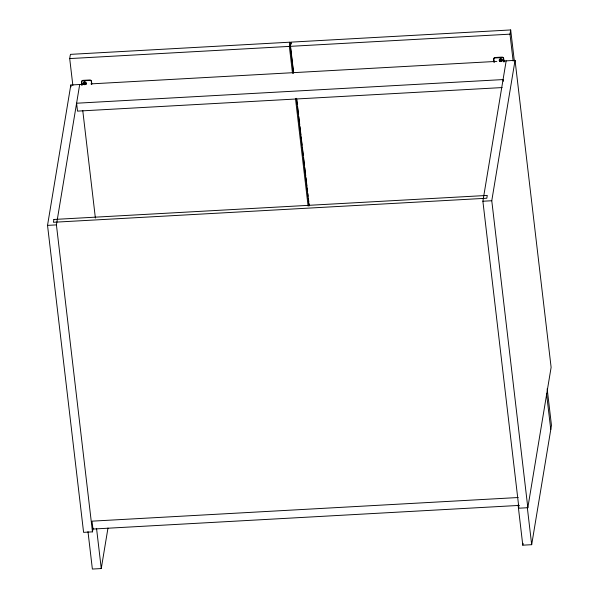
<?xml version="1.0" encoding="UTF-8"?>
<svg xmlns="http://www.w3.org/2000/svg" width="599" height="599" viewBox="0 0 599 599"><rect width="100%" height="100%" fill="white"/><g stroke="black" fill="none" stroke-linecap="round" stroke-linejoin="round"><path stroke-width="0.9" d="M85.41 83.216C85.11 85.08 82.752 82.625 84.788 82.61C86.72 83.673 82.879 83.845 84.287 82.355M72.861 85.5L69.701 58.582L70.278 55.071M93.085 528.191L92.478 531.86L83.59 532.354L47.531 225.381L70.817 84.998L86.234 84.145M92.478 531.86L56.418 224.887L79.697 84.511M87.978 531.59L92.373 569.05L101.261 568.556L107.977 528.041M292.514 73.318L289.347 46.4L290.051 42.185L70.397 54.367M293.495 73.265L290.335 46.34L290.919 42.836M513.148 61.083L509.989 34.158L510.685 29.95L291.032 42.132L291.256 43.989M503.37 61.008L515.05 60.364L551.117 367.337L527.831 507.712L518.944 508.207L482.884 201.234L506.17 60.858M527.831 507.712L491.772 200.74L515.05 60.364M547.179 388.818L551.469 425.365L531.68 544.686L522.792 545.18L523.099 543.338M69.701 58.582L289.347 46.4M290.335 46.34L509.989 34.158M90.898 83.89L496.833 61.375M502.127 87.574L77.518 111.122L76.597 103.223L503.063 79.577L503.272 81.329M47.531 225.381L56.418 224.887M482.884 201.234L491.772 200.74M518.202 497.522L92.014 521.16L92.942 529.052L519.408 505.399M510.685 29.95L514.286 60.589M546.587 393.947L550.773 429.573M503.999 61.405L503.639 58.35A1.49 1.31 9.4 0 0 501.999 57.115L495.088 57.497A1.49 1.31 9.4 0 0 493.763 58.897L494.175 62.401M503.946 62.109L503.557 58.814A1.49 1.31 9.4 0 0 501.925 57.586L495.014 57.968A1.49 1.31 9.4 0 0 493.688 59.361L494.01 62.101M527.277 507.226L531.68 544.686M518.075 504.979L522.792 545.18M290.051 42.185L293.645 72.823M296.7 98.82L297.351 104.391M297.576 106.248L298.557 114.596M298.774 116.453L299.755 124.809M299.972 126.666L300.953 135.022M301.17 136.879L302.151 145.235M302.368 147.092L303.356 155.448M303.573 157.305L304.554 165.661M304.771 167.518L305.752 175.874M305.969 177.731L306.95 186.087M307.167 187.944L307.609 191.658M307.826 193.514L308.148 196.3M308.373 198.157L308.807 201.87M309.024 203.72L309.241 205.577M296.445 98.333L309.091 206.026M295.457 98.386L308.103 206.078M91.789 83.838L91.482 81.209A1.49 1.31 9.4 0 0 89.85 79.974L82.939 80.356A1.49 1.31 9.4 0 0 81.614 81.756L81.973 84.811M91.729 84.414L91.407 81.674A1.49 1.31 9.4 0 0 89.768 80.438L82.857 80.828A1.49 1.31 9.4 0 0 81.531 82.22L81.921 85.515M82.752 110.478L95.383 218.058M70.817 84.998L71.034 86.855M96.536 528.355L101.261 568.556M500.038 60.05C501.243 62.543 502.037 58.118 500.038 60.05M500.098 59.698C501.296 62.191 502.097 57.774 500.098 59.698M53.895 219.466L53.423 222.274L486.807 198.232L487.272 195.424L53.895 219.466M83.613 84.279A1.49 1.31 9.4 0 0 86.091 83.748A1.49 1.31 9.4 0 0 84.242 82.093A1.49 1.31 9.4 0 0 83.613 84.279M83.635 84.167A1.49 1.31 9.4 0 0 86.114 83.628A1.49 1.31 9.4 0 0 84.257 81.973A1.49 1.31 9.4 0 0 83.635 84.167M499.716 61.203A1.49 1.31 9.4 0 0 502.194 60.671A1.49 1.31 9.4 0 0 500.345 59.016A1.49 1.31 9.4 0 0 499.716 61.203M499.738 61.091A1.49 1.31 9.4 0 0 502.217 60.551A1.49 1.31 9.4 0 0 500.36 58.897A1.49 1.31 9.4 0 0 499.738 61.091"/></g></svg>
